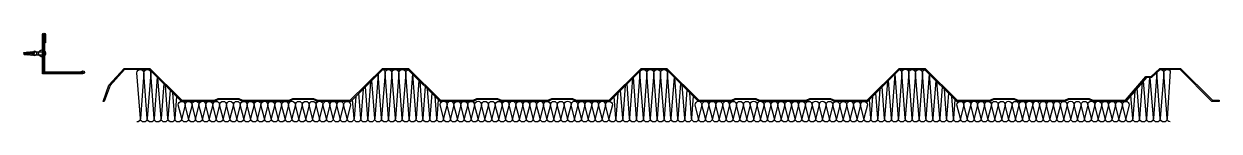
# Model space of a CAD drawing. Header units: inches. Extents: x 340055 to 349452, y -34649 to -30845.
# Drawn here: x 340055.1 to 340440.5, y -31748.6 to -31719.9 of the extents above; entities that cross this region are included whole.
import ezdxf

# ---------------------------------------------------------------- set-up
doc = ezdxf.new("R2010")
doc.units = ezdxf.units.IN
doc.header["$MEASUREMENT"] = 0
doc.layers.add('flashing', color=6, linetype='Continuous')
doc.layers.add('Metalsheet', color=4, linetype='Continuous')
doc.layers.add('PART', color=20, linetype='Continuous', lineweight=9)

# ---------------------------------------------------------------- blocks, each defined once
blk = doc.blocks.new('fixing drilling')
at = {"layer": 'Metalsheet', "color": 1}
for p, q in [((-332, 2), (-332, 13)), ((-332, 2), (-150, 2)), ((-329, 17), (-295, 22)), ((-295, 22), (-292, 22)), ((-291, 20), (-262, 25)), ((-291, 21), (-291, 2)), ((-262, 25), (-259, 25)), ((-258, 22), (-229, 27)), ((-258, 23), (-258, 2)), ((-229, 27), (-226, 27)), ((-224, 24), (-195, 29)), ((-224, 25), (-224, 2)), ((-195, 29), (-193, 29)), ((-191, 27), (-191, 2)), ((-189, 23), (-184, 23)), ((-183, 27), (-183, 2)), ((0, 29), (-181, 29)), ((-181, 29), (-181, 29)), ((-150, 29), (-150, 42)), ((-150, 2), (-150, -2)), ((0, -29), (0, 29)), ((0, 19), (20, 19)), ((20, -41), (20, 42)), ((24, 42), (24, -41)), ((38, -3), (38, 5)), ((38, 5), (40, 5)), ((40, 11), (40, -9)), ((-332, -2), (-332, -13)), ((-150, -2), (-332, -2)), ((-329, -17), (-295, -22)), ((-295, -22), (-292, -22)), ((-291, -21), (-291, -2)), ((-291, -20), (-262, -25)), ((-262, -25), (-259, -25)), ((-258, -23), (-258, -2)), ((-258, -22), (-229, -27)), ((-229, -27), (-226, -27)), ((-224, -25), (-224, -2)), ((-224, -24), (-195, -29)), ((-195, -29), (-193, -29)), ((-191, -27), (-191, -2)), ((-189, -23), (-184, -23)), ((-183, -27), (-183, -2)), ((-181, -29), (-170, -13)), ((-181, -29), (-181, -29)), ((-170, -13), (-150, -8)), ((-150, -8), (-150, -42)), ((-150, -29), (0, -29)), ((0, -21), (20, -21)), ((40, -3), (38, -3))]:
    blk.add_line(p, q, dxfattribs=at)
for centre, radius, start, end in [((-328, 13), 4.15, 94.7636, 180), ((-292, 21), 1.66, 360, 90), ((-259, 23), 1.66, 360, 90), ((-226, 25), 1.66, 360, 90), ((-193, 27), 1.66, 360, 90), ((-190, 24), 1.66, 180, 271.508), ((-185, 25), 1.66, 271.508, 0), ((-181, 27), 1.66, 90, 180), ((-152, 3), 39.1, 86.6719, 137.1949), ((22, 39), 3.64, 55.2244, 124.7756), ((-19, 1), 60.2, 9.5273, 43.6028), ((-328, -13), 4.15, 180, 265.2364), ((-292, -21), 1.66, 270, 0), ((-259, -23), 1.66, 270, 0), ((-226, -25), 1.66, 270, 0), ((-193, -27), 1.66, 270, 0), ((-190, -24), 1.66, 88.492, 180), ((-185, -25), 1.66, 0, 88.492), ((-181, -27), 1.66, 180, 270), ((-152, -3), 39.1, 222.8051, 273.3281), ((22, -38), 3.64, 235.2244, 304.7756), ((-19, 1), 60.2, 316.3972, 350.4727)]:
    blk.add_arc(centre, radius, start, end, dxfattribs=at)

msp = doc.modelspace()

# ---------------------------------------------------------------- linework, layer by layer
at = {"color": 3, "ltscale": 15}
msp.add_lwpolyline([(340337.345, -31731.3062), (340345.6783, -31731.3062), (340356.0634, -31741.6233), (340366.5983, -31741.6233), (340367.8063, -31741.0242), (340374.4624, -31741.0242), (340375.6704, -31741.6233), (340390.7044, -31741.6233), (340391.9123, -31741.0242), (340398.5685, -31741.0242), (340399.7765, -31741.6233), (340410.3113, -31741.6233), (340416.9024, -31733.9275), (340418.5664, -31733.9275), (340421.3782, -31731.3062), (340428.0344, -31731.3062), (340438.3161, -31741.6048), (340440.4956, -31741.6048), (340440.4956, -31741.9566), (340438.2046, -31741.9566), (340427.9031, -31731.6395), (340421.5095, -31731.6395), (340418.6977, -31734.2608), (340417.0558, -31734.2608), (340410.4647, -31741.9566), (340399.6984, -31741.9566), (340398.4904, -31741.3575), (340391.9905, -31741.3575), (340390.7825, -31741.9566), (340375.5923, -31741.9566), (340374.3843, -31741.3575), (340367.8844, -31741.3575), (340366.6764, -31741.9566), (340355.926, -31741.9566), (340345.5409, -31731.6395), (340337.4824, -31731.6395), (340327.0973, -31741.9566), (340316.3469, -31741.9566), (340315.139, -31741.3575), (340308.639, -31741.3575), (340307.431, -31741.9566), (340292.2408, -31741.9566), (340291.0329, -31741.3575), (340284.5329, -31741.3575), (340283.3249, -31741.9566), (340272.5738, -31741.9566), (340262.2667, -31731.6395), (340254.2097, -31731.6395), (340243.9025, -31741.9566), (340233.066, -31741.9566), (340231.858, -31741.3575), (340225.3581, -31741.3575), (340224.1501, -31741.9566), (340208.9599, -31741.9566), (340207.7519, -31741.3575), (340201.252, -31741.3575), (340200.044, -31741.9566), (340189.2936, -31741.9566), (340178.9085, -31731.6395), (340170.85, -31731.6395), (340160.4649, -31741.9566), (340149.6291, -31741.9566), (340148.4211, -31741.3575), (340141.9212, -31741.3575), (340140.7132, -31741.9566), (340125.523, -31741.9566), (340124.315, -31741.3575), (340117.8151, -31741.3575), (340116.6071, -31741.9566), (340105.856, -31741.9566), (340095.5488, -31731.6395), (340087.4662, -31731.6395), (340082.8422, -31736.856), (340080.9353, -31742.0201), (340080.602, -31742.0201), (340082.5089, -31736.6909), (340087.3537, -31731.3062), (340095.687, -31731.3062), (340105.9941, -31741.6233), (340116.529, -31741.6233), (340117.737, -31741.0242), (340124.3931, -31741.0242), (340125.6011, -31741.6233), (340140.6351, -31741.6233), (340141.8431, -31741.0242), (340148.4992, -31741.0242), (340149.7072, -31741.6233), (340160.3275, -31741.6233), (340170.7126, -31731.3062), (340179.0459, -31731.3062), (340189.431, -31741.6233), (340199.9659, -31741.6233), (340201.1739, -31741.0242), (340207.83, -31741.0242), (340209.038, -31741.6233), (340224.072, -31741.6233), (340225.2799, -31741.0242), (340231.9361, -31741.0242), (340233.1441, -31741.6233), (340243.7644, -31741.6233), (340254.0715, -31731.3062), (340262.4048, -31731.3062), (340272.712, -31741.6233), (340283.2468, -31741.6233), (340284.4548, -31741.0242), (340291.111, -31741.0242), (340292.3189, -31741.6233), (340307.3529, -31741.6233), (340308.5609, -31741.0242), (340315.2171, -31741.0242), (340316.425, -31741.6233), (340326.9599, -31741.6233)], close=True, dxfattribs=at)
at = {"color": 9, "ltscale": 0.5}
for points in [[(340091.5203, -31732.7506, -1), (340093.7426, -31732.7506), (340092.6315, -31747.5122)], [(340095.9648, -31732.7506), (340094.8537, -31747.5122), (340093.7426, -31732.7506, -1)], [(340171.5203, -31732.7506, -1), (340173.7426, -31732.7506), (340172.6315, -31747.5122)], [(340175.9648, -31732.7506), (340174.8537, -31747.5122), (340173.7426, -31732.7506, -1)], [(340175.9648, -31732.7506, -1), (340178.187, -31732.7506), (340177.0759, -31747.5122)], [(340255.9648, -31732.7506), (340254.8537, -31747.5122), (340253.7426, -31732.7506, -1)], [(340255.9648, -31732.7506, -1), (340258.187, -31732.7506), (340257.0759, -31747.5122)], [(340258.187, -31732.7506, -1), (340260.4092, -31732.7506), (340259.2981, -31747.5122)], [(340262.6315, -31732.7506), (340261.5203, -31747.5122), (340260.4092, -31732.7506, -1)], [(340338.1749, -31732.664, -1), (340340.3971, -31732.664), (340339.2947, -31747.4255)], [(340340.4005, -31732.7506, -1), (340342.6227, -31732.7506), (340341.5203, -31747.5122)], [(340344.845, -31732.7506), (340343.7426, -31747.5122), (340342.6227, -31732.7506, -1)], [(340104.8537, -31743.0677, -1), (340107.0759, -31743.0677), (340105.9648, -31747.5122)], [(340109.2981, -31743.0677), (340108.187, -31747.5122), (340107.0759, -31743.0677, -1)], [(340109.2947, -31742.981, -1), (340111.517, -31742.981), (340110.4058, -31747.4255)], [(340111.5203, -31743.0677, -1), (340113.7426, -31743.0677), (340112.6315, -31747.5122)], [(340115.9648, -31743.0677), (340114.8537, -31747.5122), (340113.7426, -31743.0677, -1)], [(340115.9648, -31743.0677, -1), (340118.187, -31743.0677), (340117.0759, -31747.5122)], [(340118.187, -31743.0677, -1), (340120.4092, -31743.0677), (340119.2981, -31747.5122)], [(340122.6315, -31743.0677), (340121.5203, -31747.5122), (340120.4092, -31743.0677, -1)], [(340122.6315, -31743.0677, -1), (340124.8537, -31743.0677), (340123.7426, -31747.5122)], [(340124.8537, -31743.0677, -1), (340127.0759, -31743.0677), (340125.9648, -31747.5122)], [(340129.2981, -31743.0677), (340128.187, -31747.5122), (340127.0759, -31743.0677, -1)], [(340129.2947, -31742.981, -1), (340131.517, -31742.981), (340130.4058, -31747.4255)], [(340131.5203, -31743.0677, -1), (340133.7426, -31743.0677), (340132.6315, -31747.5122)], [(340135.9648, -31743.0677), (340134.8537, -31747.5122), (340133.7426, -31743.0677, -1)], [(340135.9648, -31743.0677, -1), (340138.187, -31743.0677), (340137.0759, -31747.5122)], [(340138.187, -31743.0677, -1), (340140.4092, -31743.0677), (340139.2981, -31747.5122)], [(340142.6315, -31743.0677), (340141.5203, -31747.5122), (340140.4092, -31743.0677, -1)], [(340142.6315, -31743.0677, -1), (340144.8537, -31743.0677), (340143.7426, -31747.5122)], [(340144.8537, -31743.0677, -1), (340147.0759, -31743.0677), (340145.9648, -31747.5122)], [(340149.2981, -31743.0677), (340148.187, -31747.5122), (340147.0759, -31743.0677, -1)], [(340149.2947, -31742.981, -1), (340151.517, -31742.981), (340150.4058, -31747.4255)], [(340151.5203, -31743.0677, -1), (340153.7426, -31743.0677), (340152.6315, -31747.5122)], [(340155.9648, -31743.0677), (340154.8537, -31747.5122), (340153.7426, -31743.0677, -1)], [(340155.9648, -31743.0677, -1), (340158.187, -31743.0677), (340157.0759, -31747.5122)], [(340158.187, -31743.0677, -1), (340160.4092, -31743.0677), (340159.2981, -31747.5122)], [(340189.2947, -31742.981, -1), (340191.517, -31742.981), (340190.4058, -31747.4255)], [(340191.5203, -31743.0677, -1), (340193.7426, -31743.0677), (340192.6315, -31747.5122)], [(340195.9648, -31743.0677), (340194.8537, -31747.5122), (340193.7426, -31743.0677, -1)], [(340195.9648, -31743.0677, -1), (340198.187, -31743.0677), (340197.0759, -31747.5122)], [(340198.187, -31743.0677, -1), (340200.4092, -31743.0677), (340199.2981, -31747.5122)], [(340202.6315, -31743.0677), (340201.5203, -31747.5122), (340200.4092, -31743.0677, -1)], [(340202.6315, -31743.0677, -1), (340204.8537, -31743.0677), (340203.7426, -31747.5122)], [(340204.8537, -31743.0677, -1), (340207.0759, -31743.0677), (340205.9648, -31747.5122)], [(340209.2981, -31743.0677), (340208.187, -31747.5122), (340207.0759, -31743.0677, -1)], [(340209.2947, -31742.981, -1), (340211.517, -31742.981), (340210.4058, -31747.4255)], [(340211.5203, -31743.0677, -1), (340213.7426, -31743.0677), (340212.6315, -31747.5122)], [(340215.9648, -31743.0677), (340214.8537, -31747.5122), (340213.7426, -31743.0677, -1)], [(340215.9648, -31743.0677, -1), (340218.187, -31743.0677), (340217.0759, -31747.5122)], [(340218.187, -31743.0677, -1), (340220.4092, -31743.0677), (340219.2981, -31747.5122)], [(340222.6315, -31743.0677), (340221.5203, -31747.5122), (340220.4092, -31743.0677, -1)], [(340222.6315, -31743.0677, -1), (340224.8537, -31743.0677), (340223.7426, -31747.5122)], [(340224.8537, -31743.0677, -1), (340227.0759, -31743.0677), (340225.9648, -31747.5122)], [(340229.2981, -31743.0677), (340228.187, -31747.5122), (340227.0759, -31743.0677, -1)], [(340229.2947, -31742.981, -1), (340231.517, -31742.981), (340230.4058, -31747.4255)], [(340231.5203, -31743.0677, -1), (340233.7426, -31743.0677), (340232.6315, -31747.5122)], [(340235.9648, -31743.0677), (340234.8537, -31747.5122), (340233.7426, -31743.0677, -1)], [(340235.9648, -31743.0677, -1), (340238.187, -31743.0677), (340237.0759, -31747.5122)], [(340238.187, -31743.0677, -1), (340240.4092, -31743.0677), (340239.2981, -31747.5122)], [(340242.6315, -31743.0677), (340241.5203, -31747.5122), (340240.4092, -31743.0677, -1)], [(340242.6315, -31743.0677, -1), (340244.8537, -31743.0677), (340243.7426, -31747.5122)], [(340271.5203, -31743.0677, -1), (340273.7426, -31743.0677), (340272.6315, -31747.5122)], [(340275.9648, -31743.0677), (340274.8537, -31747.5122), (340273.7426, -31743.0677, -1)], [(340275.9648, -31743.0677, -1), (340278.187, -31743.0677), (340277.0759, -31747.5122)], [(340278.187, -31743.0677, -1), (340280.4092, -31743.0677), (340279.2981, -31747.5122)], [(340282.6315, -31743.0677), (340281.5203, -31747.5122), (340280.4092, -31743.0677, -1)], [(340282.6315, -31743.0677, -1), (340284.8537, -31743.0677), (340283.7426, -31747.5122)], [(340284.8537, -31743.0677, -1), (340287.0759, -31743.0677), (340285.9648, -31747.5122)], [(340289.2981, -31743.0677), (340288.187, -31747.5122), (340287.0759, -31743.0677, -1)], [(340289.2947, -31742.981, -1), (340291.517, -31742.981), (340290.4058, -31747.4255)], [(340291.5203, -31743.0677, -1), (340293.7426, -31743.0677), (340292.6315, -31747.5122)], [(340295.9648, -31743.0677), (340294.8537, -31747.5122), (340293.7426, -31743.0677, -1)], [(340295.9648, -31743.0677, -1), (340298.187, -31743.0677), (340297.0759, -31747.5122)], [(340298.187, -31743.0677, -1), (340300.4092, -31743.0677), (340299.2981, -31747.5122)], [(340302.6315, -31743.0677), (340301.5203, -31747.5122), (340300.4092, -31743.0677, -1)], [(340302.6315, -31743.0677, -1), (340304.8537, -31743.0677), (340303.7426, -31747.5122)], [(340304.8537, -31743.0677, -1), (340307.0759, -31743.0677), (340305.9648, -31747.5122)], [(340309.2981, -31743.0677), (340308.187, -31747.5122), (340307.0759, -31743.0677, -1)], [(340309.2947, -31742.981, -1), (340311.517, -31742.981), (340310.4058, -31747.4255)], [(340311.5203, -31743.0677, -1), (340313.7426, -31743.0677), (340312.6315, -31747.5122)], [(340313.7426, -31743.0677, -1), (340315.9648, -31743.0677), (340314.8537, -31747.5122)], [(340315.9682, -31743.1544, -1), (340318.1904, -31743.1544), (340317.0793, -31747.5988)], [(340318.1904, -31743.1544, -1), (340320.4126, -31743.1544), (340319.3015, -31747.5988)], [(340320.4092, -31743.0677, -1), (340322.6315, -31743.0677), (340321.5203, -31747.5122)], [(340324.8537, -31743.0677), (340323.7426, -31747.5122), (340322.6315, -31743.0677, -1)], [(340324.8537, -31743.0677, -1), (340327.0759, -31743.0677), (340325.9648, -31747.5122)], [(340358.187, -31743.0677), (340357.0759, -31747.5122), (340355.9648, -31743.0677, -1)], [(340358.1836, -31742.981, -1), (340360.4058, -31742.981), (340359.2947, -31747.4255)], [(340360.4092, -31743.0677, -1), (340362.6315, -31743.0677), (340361.5203, -31747.5122)], [(340364.8537, -31743.0677), (340363.7426, -31747.5122), (340362.6315, -31743.0677, -1)], [(340364.8537, -31743.0677, -1), (340367.0759, -31743.0677), (340365.9648, -31747.5122)], [(340367.0759, -31743.0677, -1), (340369.2981, -31743.0677), (340368.187, -31747.5122)], [(340371.5203, -31743.0677), (340370.4092, -31747.5122), (340369.2981, -31743.0677, -1)], [(340371.5203, -31743.0677, -1), (340373.7426, -31743.0677), (340372.6315, -31747.5122)], [(340373.7426, -31743.0677, -1), (340375.9648, -31743.0677), (340374.8537, -31747.5122)], [(340378.187, -31743.0677), (340377.0759, -31747.5122), (340375.9648, -31743.0677, -1)], [(340378.1836, -31742.981, -1), (340380.4058, -31742.981), (340379.2947, -31747.4255)], [(340380.4092, -31743.0677, -1), (340382.6315, -31743.0677), (340381.5203, -31747.5122)], [(340384.8537, -31743.0677), (340383.7426, -31747.5122), (340382.6315, -31743.0677, -1)], [(340384.8537, -31743.0677, -1), (340387.0759, -31743.0677), (340385.9648, -31747.5122)], [(340387.0759, -31743.0677, -1), (340389.2981, -31743.0677), (340388.187, -31747.5122)], [(340391.5203, -31743.0677), (340390.4092, -31747.5122), (340389.2981, -31743.0677, -1)], [(340391.5203, -31743.0677, -1), (340393.7426, -31743.0677), (340392.6315, -31747.5122)], [(340393.7426, -31743.0677, -1), (340395.9648, -31743.0677), (340394.8537, -31747.5122)], [(340398.187, -31743.0677), (340397.0759, -31747.5122), (340395.9648, -31743.0677, -1)], [(340398.1836, -31742.981, -1), (340400.4058, -31742.981), (340399.2947, -31747.4255)], [(340400.4092, -31743.0677, -1), (340402.6315, -31743.0677), (340401.5203, -31747.5122)], [(340404.8537, -31743.0677), (340403.7426, -31747.5122), (340402.6315, -31743.0677, -1)], [(340404.8537, -31743.0677, -1), (340407.0759, -31743.0677), (340405.9648, -31747.5122)], [(340407.0759, -31743.0677, -1), (340409.2981, -31743.0677), (340408.187, -31747.5122)], [(340411.5203, -31743.0677), (340410.4092, -31747.5122), (340409.2981, -31743.0677, -1)]]:
    msp.add_lwpolyline(points, format="xyb", close=True, dxfattribs=at)
for points in [[(340170.8458, -31731.6437, -0.29940556), (340171.517, -31732.664), (340170.4058, -31747.4255), (340169.3312, -31733.1484)], [(340180.3826, -31733.104), (340179.2981, -31747.5122), (340178.187, -31732.7506, -0.32659197), (340178.9612, -31731.6918)], [(340337.4234, -31731.6982, -0.32155124), (340338.1783, -31732.7506), (340337.0759, -31747.5122), (340335.9847, -31733.1275)], [(340347.039, -31733.1278), (340345.9648, -31747.5122), (340344.845, -31732.7506, -0.32156898), (340345.5999, -31731.6981, -0.32156898)], [(340421.5094, -31731.6396, -0.41709325), (340422.6315, -31732.7506), (340421.5203, -31747.5122), (340420.4092, -31732.7506, -0.01998234), (340420.4128, -31732.6619, -0.01998234)], [(340424.7063, -31732.1976), (340423.7426, -31747.5122), (340422.6315, -31732.7506, -0.76837117), (340424.7063, -31732.1976, -0.76837117)], [(340098.0799, -31734.1731), (340097.0759, -31747.5122), (340095.9648, -31732.7506, -0.13001094), (340096.1101, -31732.2013)], [(340253.6154, -31732.2344, -0.12138796), (340253.7426, -31732.7506), (340252.6315, -31747.5122), (340251.631, -31734.2207)], [(340264.7502, -31734.1254), (340263.7426, -31747.5122), (340262.6315, -31732.7506, -0.13857277), (340262.7958, -31732.1691, -0.13857277)], [(340097.0759, -31747.5122, -1), (340094.8537, -31747.5122, -1), (340092.6315, -31747.5122, -0.41421356), (340091.5203, -31748.6233, -0.41421356)], [(340103.7426, -31747.5122, -1), (340101.5203, -31747.5122, -1), (340099.2981, -31747.5122, -1), (340097.0759, -31747.5122)], [(340111.5203, -31748.6233, -0.41421356), (340110.4092, -31747.5122, -1), (340108.187, -31747.5122, -1), (340105.9648, -31747.5122, -1), (340103.7426, -31747.5122)], [(340117.0759, -31747.5122, -1), (340114.8537, -31747.5122, -1), (340112.6315, -31747.5122, -0.41421356), (340111.5203, -31748.6233, -0.41421356)], [(340123.7426, -31747.5122, -1), (340121.5203, -31747.5122, -1), (340119.2981, -31747.5122, -1), (340117.0759, -31747.5122)], [(340131.5203, -31748.6233, -0.41421356), (340130.4092, -31747.5122, -1), (340128.187, -31747.5122, -1), (340125.9648, -31747.5122, -1), (340123.7426, -31747.5122)], [(340137.0759, -31747.5122, -1), (340134.8537, -31747.5122, -1), (340132.6315, -31747.5122, -0.41421356), (340131.5203, -31748.6233, -0.41421356)], [(340143.7426, -31747.5122, -1), (340141.5203, -31747.5122, -1), (340139.2981, -31747.5122, -1), (340137.0759, -31747.5122)], [(340151.5203, -31748.6233, -0.41421356), (340150.4092, -31747.5122, -1), (340148.187, -31747.5122, -1), (340145.9648, -31747.5122, -1), (340143.7426, -31747.5122)], [(340157.0759, -31747.5122, -1), (340154.8537, -31747.5122, -1), (340152.6315, -31747.5122, -0.41421356), (340151.5203, -31748.6233, -0.41421356)], [(340163.7426, -31747.5122, -1), (340161.5203, -31747.5122, -1), (340159.2981, -31747.5122, -1), (340157.0759, -31747.5122)], [(340171.5203, -31748.6233, -0.41421356), (340170.4092, -31747.5122, -1), (340168.187, -31747.5122, -1), (340165.9648, -31747.5122, -1), (340163.7426, -31747.5122)], [(340177.0759, -31747.5122, -1), (340174.8537, -31747.5122, -1), (340172.6315, -31747.5122, -0.41421356), (340171.5203, -31748.6233, -0.41421356)], [(340183.7426, -31747.5122, -1), (340181.5203, -31747.5122, -1), (340179.2981, -31747.5122, -1), (340177.0759, -31747.5122)], [(340191.5203, -31748.6233, -0.41421356), (340190.4092, -31747.5122, -1), (340188.187, -31747.5122, -1), (340185.9648, -31747.5122, -1), (340183.7426, -31747.5122)], [(340197.0759, -31747.5122, -1), (340194.8537, -31747.5122, -1), (340192.6315, -31747.5122, -0.41421356), (340191.5203, -31748.6233, -0.41421356)], [(340203.7426, -31747.5122, -1), (340201.5203, -31747.5122, -1), (340199.2981, -31747.5122, -1), (340197.0759, -31747.5122)], [(340211.5203, -31748.6233, -0.41421356), (340210.4092, -31747.5122, -1), (340208.187, -31747.5122, -1), (340205.9648, -31747.5122, -1), (340203.7426, -31747.5122)], [(340217.0759, -31747.5122, -1), (340214.8537, -31747.5122, -1), (340212.6315, -31747.5122, -0.41421356), (340211.5203, -31748.6233, -0.41421356)], [(340223.7426, -31747.5122, -1), (340221.5203, -31747.5122, -1), (340219.2981, -31747.5122, -1), (340217.0759, -31747.5122)], [(340231.5203, -31748.6233, -0.41421356), (340230.4092, -31747.5122, -1), (340228.187, -31747.5122, -1), (340225.9648, -31747.5122, -1), (340223.7426, -31747.5122)], [(340237.0759, -31747.5122, -1), (340234.8537, -31747.5122, -1), (340232.6315, -31747.5122, -0.41421356), (340231.5203, -31748.6233, -0.41421356)], [(340243.7426, -31747.5122, -1), (340241.5203, -31747.5122, -1), (340239.2981, -31747.5122, -1), (340237.0759, -31747.5122)], [(340251.5203, -31748.6233, -0.41421356), (340250.4092, -31747.5122, -1), (340248.187, -31747.5122, -1), (340245.9648, -31747.5122, -1), (340243.7426, -31747.5122)], [(340257.0759, -31747.5122, -1), (340254.8537, -31747.5122, -1), (340252.6315, -31747.5122, -0.41421356), (340251.5203, -31748.6233, -0.41421356)], [(340263.7426, -31747.5122, -1), (340261.5203, -31747.5122, -1), (340259.2981, -31747.5122, -1), (340257.0759, -31747.5122)], [(340271.5203, -31748.6233, -0.41421356), (340270.4092, -31747.5122, -1), (340268.187, -31747.5122, -1), (340265.9648, -31747.5122, -1), (340263.7426, -31747.5122)], [(340277.0759, -31747.5122, -1), (340274.8537, -31747.5122, -1), (340272.6315, -31747.5122, -0.41421356), (340271.5203, -31748.6233, -0.41421356)], [(340283.7426, -31747.5122, -1), (340281.5203, -31747.5122, -1), (340279.2981, -31747.5122, -1), (340277.0759, -31747.5122)], [(340291.5203, -31748.6233, -0.41421356), (340290.4092, -31747.5122, -1), (340288.187, -31747.5122, -1), (340285.9648, -31747.5122, -1), (340283.7426, -31747.5122)], [(340297.0759, -31747.5122, -1), (340294.8537, -31747.5122, -1), (340292.6315, -31747.5122, -0.41421356), (340291.5203, -31748.6233, -0.41421356)], [(340303.7426, -31747.5122, -1), (340301.5203, -31747.5122, -1), (340299.2981, -31747.5122, -1), (340297.0759, -31747.5122)], [(340311.5203, -31748.6233, -0.41421356), (340310.4092, -31747.5122, -1), (340308.187, -31747.5122, -1), (340305.9648, -31747.5122, -1), (340303.7426, -31747.5122)], [(340317.0759, -31747.5122, -1), (340314.8537, -31747.5122, -1), (340312.6315, -31747.5122, -0.41421356), (340311.5203, -31748.6233, -0.41421356)], [(340321.5203, -31747.5122, -1), (340319.2981, -31747.5122, -1), (340317.0759, -31747.5122, -0.41421356), (340315.9648, -31748.6233, -0.41421356)], [(340325.9648, -31747.5122, -1), (340323.7426, -31747.5122, -1), (340321.5203, -31747.5122, -0.41421356), (340320.4092, -31748.6233, -0.41421356)], [(340332.6315, -31747.5122, -1), (340330.4092, -31747.5122, -1), (340328.187, -31747.5122, -1), (340325.9648, -31747.5122)], [(340340.4092, -31748.6233, -0.41421356), (340339.2981, -31747.5122, -1), (340337.0759, -31747.5122, -1), (340334.8537, -31747.5122, -1), (340332.6315, -31747.5122)], [(340345.9648, -31747.5122, -1), (340343.7426, -31747.5122, -1), (340341.5203, -31747.5122, -0.41421356), (340340.4092, -31748.6233, -0.41421356)], [(340352.6315, -31747.5122, -1), (340350.4092, -31747.5122, -1), (340348.187, -31747.5122, -1), (340345.9648, -31747.5122)], [(340360.4092, -31748.6233, -0.41421356), (340359.2981, -31747.5122, -1), (340357.0759, -31747.5122, -1), (340354.8537, -31747.5122, -1), (340352.6315, -31747.5122)], [(340365.9648, -31747.5122, -1), (340363.7426, -31747.5122, -1), (340361.5203, -31747.5122, -0.41421356), (340360.4092, -31748.6233, -0.41421356)], [(340372.6315, -31747.5122, -1), (340370.4092, -31747.5122, -1), (340368.187, -31747.5122, -1), (340365.9648, -31747.5122)], [(340380.4092, -31748.6233, -0.41421356), (340379.2981, -31747.5122, -1), (340377.0759, -31747.5122, -1), (340374.8537, -31747.5122, -1), (340372.6315, -31747.5122)], [(340385.9648, -31747.5122, -1), (340383.7426, -31747.5122, -1), (340381.5203, -31747.5122, -0.41421356), (340380.4092, -31748.6233, -0.41421356)], [(340392.6315, -31747.5122, -1), (340390.4092, -31747.5122, -1), (340388.187, -31747.5122, -1), (340385.9648, -31747.5122)], [(340400.4092, -31748.6233, -0.41421356), (340399.2981, -31747.5122, -1), (340397.0759, -31747.5122, -1), (340394.8537, -31747.5122, -1), (340392.6315, -31747.5122)], [(340405.9648, -31747.5122, -1), (340403.7426, -31747.5122, -1), (340401.5203, -31747.5122, -0.41421356), (340400.4092, -31748.6233, -0.41421356)], [(340412.6315, -31747.5122, -1), (340410.4092, -31747.5122, -1), (340408.187, -31747.5122, -1), (340405.9648, -31747.5122)], [(340420.4092, -31748.6233, -0.41421356), (340419.2981, -31747.5122, -1), (340417.0759, -31747.5122, -1), (340414.8537, -31747.5122, -1), (340412.6315, -31747.5122)], [(340424.7063, -31748.6135, -0.37575801), (340423.7426, -31747.5122, -1), (340421.5203, -31747.5122, -0.41421356), (340420.4092, -31748.6233)]]:
    msp.add_lwpolyline(points, format="xyb", dxfattribs=at)
for points in [[(340100.1465, -31736.2416), (340099.2981, -31747.5122), (340098.3115, -31734.4049)], [(340166.8613, -31735.6022), (340165.9648, -31747.5122), (340165.1931, -31737.2594)], [(340169.2631, -31733.2161), (340168.187, -31747.5122), (340167.2607, -31735.2054)], [(340182.4502, -31735.1581), (340181.5203, -31747.5122), (340180.4401, -31733.1611)], [(340184.5179, -31737.2121), (340183.7426, -31747.5122), (340182.842, -31735.5472)], [(340251.3809, -31734.471), (340250.4058, -31747.4255), (340249.5674, -31736.2863)], [(340266.8167, -31736.194), (340265.9648, -31747.5122), (340264.974, -31734.3495)], [(340333.5231, -31735.5729), (340332.6315, -31747.5122), (340331.8517, -31737.2334)], [(340335.9234, -31733.1884), (340334.8537, -31747.5122), (340333.9182, -31735.1804)], [(340349.1077, -31735.183), (340348.187, -31747.5122), (340347.1004, -31733.1888)], [(340351.1765, -31737.2382), (340350.4092, -31747.5122), (340349.5038, -31735.5764)], [(340415.735, -31735.8029), (340414.8537, -31747.5122), (340414.1147, -31737.6948)], [(340418.0733, -31734.2608), (340417.0759, -31747.5122), (340416.1574, -31735.3097)], [(340420.4055, -31732.6687), (340419.2947, -31747.4255), (340418.3038, -31734.2608)], [(340102.213, -31738.3101), (340101.5203, -31747.5122), (340100.7148, -31736.8105)], [(340104.2795, -31740.3786), (340103.7426, -31747.5122), (340103.1181, -31739.2161)], [(340164.4594, -31737.9882), (340163.7426, -31747.5122), (340163.1254, -31739.3135)], [(340186.5855, -31739.2662), (340185.9648, -31747.5122), (340185.2438, -31737.9333)], [(340246.5851, -31739.2715), (340245.9648, -31747.5122), (340245.4314, -31740.4262)], [(340248.9884, -31736.8659), (340248.187, -31747.5122), (340247.498, -31738.3577)], [(340268.8832, -31738.2625), (340268.187, -31747.5122), (340267.3773, -31736.7551)], [(340270.9405, -31740.3218), (340270.4058, -31747.4255), (340269.784, -31739.1641)], [(340331.1228, -31737.9575), (340330.4092, -31747.5122), (340329.7852, -31739.2863)], [(340353.2452, -31739.2934), (340352.6315, -31747.5122), (340351.9071, -31737.964)], [(340413.2987, -31738.6476), (340412.6315, -31747.5122), (340412.072, -31740.0799)], [(340162.0576, -31740.3743), (340161.5203, -31747.5122), (340161.0578, -31741.3676)], [(340188.6531, -31741.3203), (340188.187, -31747.5122), (340187.6456, -31740.3194)], [(340328.7225, -31740.3421), (340328.187, -31747.5122), (340327.7187, -31741.3393)], [(340355.314, -31741.3486), (340354.8537, -31747.5122), (340354.3105, -31740.3516)]]:
    msp.add_lwpolyline(points, dxfattribs=at)
at = {"layer": 'flashing'}
msp.add_lwpolyline([(340061.348, -31720.5043), (340061.6813, -31720.5043), (340061.6813, -31732.4206), (340073.2688, -31732.4206), (340074.0994, -31732.0872, -1), (340074.0994, -31733.0872), (340061.0147, -31733.0872), (340061.0147, -31723.0872), (340061.0147, -31720.3811, -1), (340062.0147, -31720.3811), (340062.0147, -31723.0872), (340061.6813, -31723.0872), (340061.6813, -31720.3811, 1), (340061.348, -31720.3811), (340061.348, -31723.008), (340061.348, -31732.7539), (340074.0994, -31732.7539, 1), (340074.0994, -31732.4206), (340073.2688, -31732.7539)], format="xyb", dxfattribs=at)

# ---------------------------------------------------------------- block references
at = {"layer": 'PART', "xscale": -0.01874999888241291, "yscale": 0.01874999993015081, "zscale": 0.01875, "rotation": 180}
msp.add_blockref('fixing drilling', (340061.302, -31726.4454), dxfattribs=at)

doc.saveas('drawing.dxf')
